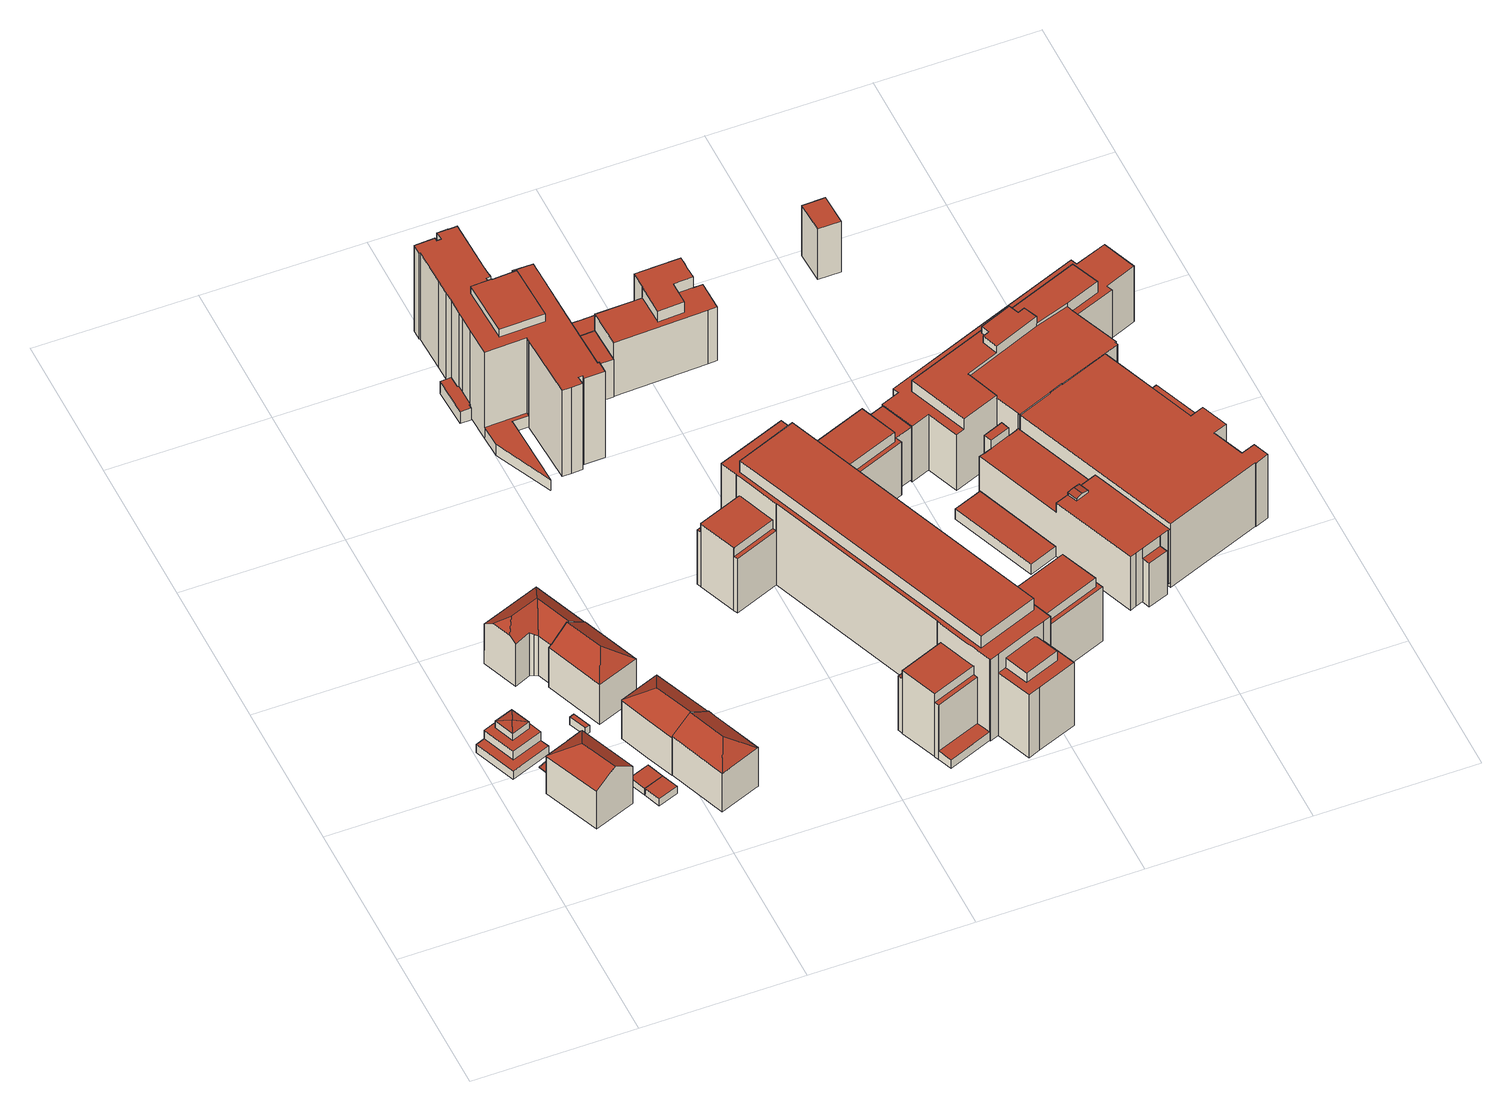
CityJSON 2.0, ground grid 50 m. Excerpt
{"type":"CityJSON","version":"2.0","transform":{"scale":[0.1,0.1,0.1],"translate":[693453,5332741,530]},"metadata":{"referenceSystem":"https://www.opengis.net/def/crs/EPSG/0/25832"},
"CityObjects":{
"building1":{"type":"Building","attributes":{"Gemeindeschluessel":"09162000","HoeheDach":"540.830","HoeheGrund":"531.244","Methode":"2000","NiedrigsteTraufeDesGebaeudes":"534.340","Geometrietyp2DReferenz":"3000","function":"31001_1000","roofType":"1000","measuredHeight":9.59,"storeysAboveGround":3},"geometry":[{"type":"MultiSurface","lod":"2","boundaries":[[[0,1,2,3]],[[4,5,6,7]],[[7,6,8,9]],[[10,11,12,13,14,15,16],[17,4,7,9]],[[12,11,1,0,18,19,13]],[[20,21,22,23]],[[24,16,15,14,25,26,27]],[[20,23,27,26,25,19,18,0,3]],[[5,28,6]],[[23,22,24,27]],[[17,29,5,4]],[[25,14,13,19]],[[21,2,1,30,24,22]],[[6,28,8]],[[9,8,29,17]],[[3,2,21,20]],[[28,29,8]],[[1,11,10,30]],[[30,10,16,24]],[[5,29,28]]],"semantics":{"surfaces":[{"type":"WallSurface"},{"type":"RoofSurface"},{"type":"GroundSurface"}],"values":[0,0,0,1,0,0,0,2,1,0,0,0,1,1,0,0,1,0,0,1]}}]},
"building2":{"type":"Building","attributes":{"Gemeindeschluessel":"09162000","HoeheDach":"551.000","HoeheGrund":"531.450","Methode":"2000","NiedrigsteTraufeDesGebaeudes":"546.105","Geometrietyp2DReferenz":"3000","function":"31001_2000","roofType":"3200","measuredHeight":19.55},"geometry":[{"type":"MultiSurface","lod":"2","boundaries":[[[31,32,33,34]],[[35,34,36]],[[31,34,35,37]],[[38,37,35,36,39]],[[40,38,39,41]],[[33,41,39,36,34]],[[37,38,40,32,31]],[[40,41,33,32]]],"semantics":{"surfaces":[{"type":"WallSurface"},{"type":"RoofSurface"},{"type":"GroundSurface"}],"values":[0,1,1,1,0,0,0,2]}}]},
"building3":{"type":"Building","attributes":{"Gemeindeschluessel":"09162000","HoeheDach":"534.000","HoeheGrund":"531.304","Methode":"2000","NiedrigsteTraufeDesGebaeudes":"531.498","Geometrietyp2DReferenz":"3000","function":"31001_2000","roofType":"1000","measuredHeight":2.7,"storeysAboveGround":1},"geometry":[{"type":"MultiSurface","lod":"2","boundaries":[[[42,43,44,45]],[[46,47,48,49]],[[50,51,49,52]],[[53,46,49,51]],[[45,44,47,46,54]],[[52,49,48,43,42]],[[55,53,51,50]],[[54,55,50,52,42,45]],[[54,46,53,55]],[[47,44,43,48]]],"semantics":{"surfaces":[{"type":"WallSurface"},{"type":"RoofSurface"},{"type":"GroundSurface"}],"values":[0,0,0,1,0,0,0,2,0,1]}}]},
"building4":{"type":"Building","attributes":{"Gemeindeschluessel":"09162000","HoeheDach":"534.260","HoeheGrund":"531.363","Methode":"1000","NiedrigsteTraufeDesGebaeudes":"534.260","Geometrietyp2DReferenz":"3000","function":"31001_2000","roofType":"1000","measuredHeight":2.9,"storeysAboveGround":1},"geometry":[{"type":"MultiSurface","lod":"2","boundaries":[[[56,57,58,59]],[[60,61,62,63]],[[59,64,60,63,56]],[[63,62,57,56]],[[64,65,61,60]],[[59,58,65,64]],[[57,62,61,65,58]]],"semantics":{"surfaces":[{"type":"WallSurface"},{"type":"GroundSurface"},{"type":"RoofSurface"}],"values":[0,0,1,0,0,0,2]}}]},
"building5":{"type":"Building","attributes":{"Gemeindeschluessel":"09162000","HoeheDach":"534.250","HoeheGrund":"531.530","Methode":"1000","NiedrigsteTraufeDesGebaeudes":"534.250","Geometrietyp2DReferenz":"3000","function":"31001_2000","roofType":"1000","measuredHeight":2.72},"geometry":[{"type":"MultiSurface","lod":"2","boundaries":[[[66,67,68,69]],[[70,71,67,66]],[[68,67,71,72]],[[73,70,66,69]],[[73,72,71,70]],[[69,68,72,73]]],"semantics":{"surfaces":[{"type":"WallSurface"},{"type":"RoofSurface"},{"type":"GroundSurface"}],"values":[0,0,1,2,0,0]}}]},
"building6":{"type":"Building","attributes":{"Gemeindeschluessel":"09162000","HoeheDach":"534.196","HoeheGrund":"531.500","Methode":"1000","NiedrigsteTraufeDesGebaeudes":"534.196","Geometrietyp2DReferenz":"3000","function":"31001_2000","roofType":"1000","measuredHeight":2.7},"geometry":[{"type":"MultiSurface","lod":"2","boundaries":[[[74,75,76,77]],[[69,68,67,66]],[[77,76,68,69]],[[66,67,75,74]],[[69,66,74,77]],[[76,75,67,68]]],"semantics":{"surfaces":[{"type":"WallSurface"},{"type":"GroundSurface"},{"type":"RoofSurface"}],"values":[0,0,0,0,1,2]}}]},
"building7":{"type":"Building","attributes":{"Gemeindeschluessel":"09162000","HoeheDach":"552.100","HoeheGrund":"531.220","Methode":"2000","NiedrigsteTraufeDesGebaeudes":"546.755","Geometrietyp2DReferenz":"3000","function":"31001_1000","roofType":"3100","measuredHeight":20.88,"storeysAboveGround":4},"geometry":[{"type":"MultiSurface","lod":"2","boundaries":[[[78,79,80,81]],[[82,83,84,85,86,87,88,89]],[[80,79,90,91,92]],[[93,92,91]],[[81,80,94,95]],[[87,86,96,93,91,90]],[[86,85,97,96]],[[82,95,94,83]],[[84,98,97,85]],[[87,90,79,88]],[[97,98,94,80,92,93,96]],[[78,89,88,79]],[[81,95,82,89,78]],[[83,94,98,84]]],"semantics":{"surfaces":[{"type":"RoofSurface"},{"type":"GroundSurface"},{"type":"WallSurface"}],"values":[0,1,0,0,0,2,2,2,2,2,0,2,2,2]}}]},
"building8":{"type":"Building","attributes":{"Gemeindeschluessel":"09162000","HoeheDach":"552.100","HoeheGrund":"531.436","Methode":"2000","NiedrigsteTraufeDesGebaeudes":"546.978","Geometrietyp2DReferenz":"3000","function":"31001_1000","roofType":"3200","measuredHeight":20.66,"storeysAboveGround":4},"geometry":[{"type":"MultiSurface","lod":"2","boundaries":[[[99,100,101,102]],[[103,100,104,105]],[[106,107,108,105,104]],[[106,104,100,99]],[[108,107,109,110]],[[109,107,106,99,102]],[[110,109,102,101]],[[108,110,101,103,105]],[[100,103,101]]],"semantics":{"surfaces":[{"type":"WallSurface"},{"type":"RoofSurface"},{"type":"GroundSurface"}],"values":[0,1,0,0,0,2,0,1,1]}}]},
"building9":{"type":"Building","attributes":{"Gemeindeschluessel":"09162000","HoeheDach":"551.548","HoeheGrund":"531.580","Methode":"1000","NiedrigsteTraufeDesGebaeudes":"546.477","Geometrietyp2DReferenz":"3000","function":"31001_1000","roofType":"3200","measuredHeight":19.97,"storeysAboveGround":4},"geometry":[{"type":"MultiSurface","lod":"2","boundaries":[[[111,112,113,114,115,116,117,118,119]],[[120,121,122,123,124,125,126]],[[126,125,127,117,116,115]],[[124,128,127,125]],[[129,119,118,117,127,128]],[[113,112,111,119,129,123,122,121]],[[123,129,128,124]],[[114,113,121,120,126,115]]],"semantics":{"surfaces":[{"type":"GroundSurface"},{"type":"RoofSurface"},{"type":"WallSurface"}],"values":[0,1,2,1,2,2,1,2]}}]},
"building10":{"type":"Building","attributes":{"Gemeindeschluessel":"09162000","HoeheDach":"551.484","HoeheGrund":"531.760","Methode":"1000","NiedrigsteTraufeDesGebaeudes":"546.919","Geometrietyp2DReferenz":"3000","function":"31001_9998","roofType":"3200","measuredHeight":19.72,"storeysAboveGround":4},"geometry":[{"type":"MultiSurface","lod":"2","boundaries":[[[130,131,132,133]],[[134,135,131,130]],[[136,137,138,139,140,141]],[[142,143,144,145,146,147,140,139,138]],[[144,143,134,130,133,145]],[[143,142,138,137,135,134]],[[133,132,148,141,140,147,146,145]],[[131,135,137,136,141,148,132]]],"semantics":{"surfaces":[{"type":"RoofSurface"},{"type":"WallSurface"},{"type":"GroundSurface"}],"values":[0,0,1,2,1,1,1,0]}}]},
"building11":{"type":"Building","attributes":{"Gemeindeschluessel":"09162000","HoeheDach":"536.743","HoeheGrund":"532.043","Methode":"1000","NiedrigsteTraufeDesGebaeudes":"536.743","Geometrietyp2DReferenz":"3000","function":"51009_1610","roofType":"1000","measuredHeight":4.7},"geometry":[{"type":"MultiSurface","lod":"2","boundaries":[[[149,150,151,152]],[[153,154,155,156]],[[157,158,154,153]],[[159,160,158,157]],[[149,152,161,162,163,159,157,153,156]],[[163,164,160,159]],[[162,165,164,163]],[[166,151,150,155,154,158,160,164,165]],[[156,155,150,149]],[[152,151,166,161]],[[161,166,165,162]]],"semantics":{"surfaces":[{"type":"WallSurface"},{"type":"GroundSurface"},{"type":"RoofSurface"}],"values":[0,0,0,0,1,0,0,2,0,0,0]}}]},
"building12":{"type":"Building","attributes":{"Gemeindeschluessel":"09162000","HoeheDach":"568.840","HoeheGrund":"531.991","Methode":"2000","NiedrigsteTraufeDesGebaeudes":"536.340","Geometrietyp2DReferenz":"3000","function":"31001_1000","roofType":"1000","measuredHeight":36.85,"storeysAboveGround":11},"geometry":[{"type":"MultiSurface","lod":"2","boundaries":[[[167,168,169,170]],[[171,172,173,174]],[[175,176,177,178]],[[179,180,181,182]],[[183,184,185,186,187,188]],[[189,190,191,192]],[[193,194,195,196]],[[197,198,199,200]],[[201,202,203,204]],[[205,206,207,208]],[[209,210,211,212]],[[213,214,180,179]],[[215,216,217,218]],[[219,220,221,222,223]],[[163,224,225,226,227]],[[228,226,225,229]],[[230,192,191,231]],[[163,227,232,162]],[[233,234,187,186]],[[175,204,203,176]],[[235,236,206,205]],[[237,238,239,233,186,185]],[[220,208,207,221]],[[161,240,241,242]],[[243,244,168,167]],[[209,212,172,171]],[[200,199,223,222,229,225]],[[201,245,246,202]],[[162,232,240,161]],[[189,247,248,190]],[[249,250,183,188]],[[251,252,246,245]],[[253,254,255,256]],[[249,188,187,234]],[[196,195,214,213]],[[238,257,258,239]],[[222,221,228,229]],[[243,182,181,244]],[[259,260,258,257]],[[247,237,185,184,261,248]],[[198,219,223,199]],[[193,242,241,194]],[[178,177,236,235]],[[215,218,211,210]],[[174,173,260,259]],[[224,197,200,225]],[[262,253,256,263]],[[251,262,263,252]],[[170,169,217,216]],[[261,184,183,250]],[[201,204,175,178,235,205,208,220,219,198,197,224,163,162,161,242,193,196,213,179,182,243,167,170,216,215,210,209,171,174,259,257,238,237,247,189,192,230,254,253,262,251,245]],[[241,240,232,227,226,228,221,207,206,236,177,176,203,202,246,252,263,256,255,231,191,190,248,261,250,249,234,233,239,258,260,173,172,212,211,218,217,169,168,244,181,180,214,195,194]],[[230,231,255,254]]],"semantics":{"surfaces":[{"type":"WallSurface"},{"type":"RoofSurface"},{"type":"GroundSurface"}],"values":[0,0,0,0,1,0,0,0,0,0,0,0,0,0,0,0,0,0,0,0,0,0,0,0,0,0,1,0,0,0,0,0,0,0,0,0,0,0,0,0,0,0,0,0,0,0,0,0,0,0,2,1,0]}}]},
"building13":{"type":"Building","attributes":{"Gemeindeschluessel":"09162000","HoeheDach":"546.441","HoeheGrund":"532.200","Methode":"2000","NiedrigsteTraufeDesGebaeudes":"536.218","Geometrietyp2DReferenz":"3000","function":"31001_9998","roofType":"1000","measuredHeight":14.24,"storeysAboveGround":2},"geometry":[{"type":"MultiSurface","lod":"2","boundaries":[[[264,265,266,267]],[[265,268,269,266]],[[270,271,272,273,274,275,276,277,278]],[[275,279,280,276]],[[266,269,281,267]],[[280,282,283,278,277,276]],[[284,285,286,287]],[[287,286,288,289]],[[285,290,288,286]],[[274,273,264,267,281,279,275]],[[281,269,268,284,287,289,291,283,282,280,279]],[[284,268,265,264,273,272,271,270,278,283,291,290,285]],[[289,288,290,291]]],"semantics":{"surfaces":[{"type":"RoofSurface"},{"type":"WallSurface"},{"type":"GroundSurface"}],"values":[0,1,2,1,1,1,1,1,0,1,0,1,1]}}]},
"building14":{"type":"Building","attributes":{"Gemeindeschluessel":"09162000","HoeheDach":"546.822","HoeheGrund":"532.020","Methode":"1000","NiedrigsteTraufeDesGebaeudes":"540.516","Geometrietyp2DReferenz":"3000","function":"31001_9998","roofType":"1000","measuredHeight":14.8,"storeysAboveGround":4},"geometry":[{"type":"MultiSurface","lod":"2","boundaries":[[[292,293,294,295]],[[296,297,298,299,300]],[[301,302,303,304,305,306,307,308,309,310,311]],[[292,295,312,297,296,311,310,309,308,307,313,314,315]],[[307,306,316,313]],[[317,318,315,314,313,316]],[[312,295,294,319,298,297]],[[304,303,299,298]],[[300,299,303,302,301]],[[315,318,293,292]],[[296,300,301,311]],[[298,319,294,293,318,317,316,306,305,304]]],"semantics":{"surfaces":[{"type":"WallSurface"},{"type":"GroundSurface"},{"type":"RoofSurface"}],"values":[0,0,0,1,0,0,0,0,2,0,0,2]}}]},
"building15":{"type":"Building","attributes":{"Gemeindeschluessel":"09162000","HoeheDach":"568.060","HoeheGrund":"531.561","Methode":"1000","NiedrigsteTraufeDesGebaeudes":"534.860","Geometrietyp2DReferenz":"3000","function":"31001_2000","roofType":"1000","measuredHeight":36.5,"storeysAboveGround":9},"geometry":[{"type":"MultiSurface","lod":"2","boundaries":[[[320,321,322,323,324,325,326]],[[327,328,329,330,331,332,333]],[[334,335,336,337]],[[338,339,340,341,342]],[[343,344,345,346]],[[347,348,349,350,351]],[[352,353,354,355,341,340,356,357,322,321]],[[358,359,360,361]],[[362,363,364,365,366,367,368]],[[369,370,371,372,373,374,375]],[[336,335,376,377]],[[378,379,380,381]],[[349,346,345,382,383,384,385,386,387,350]],[[388,389,390,391]],[[392,393,394,395,396,397,398]],[[399,400,401,402,403,404,327,333]],[[342,341,355,405]],[[406,407,344,343]],[[408,409,410,411,412,413]],[[414,415,359,358]],[[367,416,417,418,368]],[[419,338,342,405,420,421,422]],[[423,352,321,320]],[[424,425,426,388,391,347,351,427,428,429,430,431,393,392,398,363,362,368,418,432,339,338,419,422,433,434,326,325,324,435,436,375,374,373,337,336,377,437,438,329,328,327,404,403,402,378,381]],[[394,439,440,441,395]],[[373,372,334,337]],[[442,425,424,443]],[[444,445,446,447]],[[422,421,448,433]],[[414,358,361,449,331,330,450,451,376,335,334,372,371]],[[452,453,454,455]],[[384,389,388,426,385]],[[436,456,369,375]],[[457,458,332,331,449,459,415,414,371,370]],[[455,454,460,461]],[[434,433,448,462,423,320,326]],[[431,430,444,447,439,394,393]],[[344,407,382,345]],[[351,350,463,427]],[[391,390,348,347]],[[438,437,377,376,451,450]],[[366,365,464,465]],[[401,466,379,378,402]],[[460,454,453,467]],[[430,429,428,468,469,445,444]],[[427,463,468,428]],[[348,390,389,384,383,406,343,346,349]],[[413,412,470,471]],[[472,473,443,474,461,460,467,475,466,401]],[[476,477,410,409]],[[475,467,453,452]],[[366,465,416,367]],[[355,354,420,405]],[[445,469,478,479,480,481,417,416,465,464,482,483,441,440,446]],[[398,397,364,363]],[[424,381,380,474,443]],[[475,452,455,461,474,380,379,466]],[[459,360,359,415]],[[425,442,385,426]],[[432,418,417,484,340,339]],[[446,440,439,447]],[[438,450,330,329]],[[411,410,477,485,486,470,412]],[[441,483,396,395]],[[364,397,396,483,482,464,365]],[[383,382,407,406]],[[435,487,456,436]],[[448,421,420,354,353,462]],[[323,322,357,356,340,484,417,481,480,479,478,469,468,463,350,387,386,385,442,443,473,472,401,400,399,333,332,458,457,370,369,456,487],[471,488,489,476,409,408,413]],[[324,323,487,435]],[[423,462,353,352]],[[486,485,477,476,489,488,471,470]],[[361,360,459,449]]],"semantics":{"surfaces":[{"type":"WallSurface"},{"type":"RoofSurface"},{"type":"GroundSurface"}],"values":[0,0,0,0,0,0,0,0,0,0,0,0,0,0,0,0,1,0,0,0,0,0,1,2,1,0,0,1,0,1,0,0,0,0,0,0,0,1,0,0,0,0,0,1,0,0,1,0,0,0,0,1,0,0,0,0,1,1,0,0,0,0,1,0,1,0,0,1,1,0,0,0,0]}}]},
"building16":{"type":"Building","attributes":{"Gemeindeschluessel":"09162000","HoeheDach":"557.500","HoeheGrund":"532.206","Methode":"2000","NiedrigsteTraufeDesGebaeudes":"553.310","Geometrietyp2DReferenz":"3000","function":"31001_9998","roofType":"1000","measuredHeight":25.29,"storeysAboveGround":8},"geometry":[{"type":"MultiSurface","lod":"2","boundaries":[[[490,491,492,493]],[[493,492,494,495]],[[496,497,498,499]],[[500,501,502,503]],[[497,496,504,505]],[[495,494,506,507]],[[508,509,510,511]],[[512,506,494,492,491,513,502,501,514,515,516]],[[499,513,491,490]],[[503,502,513,499,498]],[[517,518,519,507,506,512]],[[520,515,514,521]],[[522,523,509,508]],[[517,524,520,521,500,503,498,497,505,522,508,511,518]],[[524,516,515,520]],[[511,510,519,518]],[[505,504,523,522]],[[496,499,490,493,495,507,519,510,509,523,504]],[[521,514,501,500]],[[517,512,516,524]]],"semantics":{"surfaces":[{"type":"WallSurface"},{"type":"RoofSurface"},{"type":"GroundSurface"}],"values":[0,0,0,0,0,0,0,1,0,0,0,0,0,2,0,0,0,1,0,0]}}]},
"building17":{"type":"Building","attributes":{"Gemeindeschluessel":"09162000","HoeheDach":"536.460","HoeheGrund":"532.460","Methode":"2000","NiedrigsteTraufeDesGebaeudes":"536.460","Geometrietyp2DReferenz":"3000","function":"51009_1610","roofType":"1000","measuredHeight":4},"geometry":[{"type":"MultiSurface","lod":"2","boundaries":[[[525,526,527,528]],[[529,530,526,525]],[[531,532,530,529]],[[531,529,525,528]],[[528,527,532,531]],[[527,526,530,532]]],"semantics":{"surfaces":[{"type":"WallSurface"},{"type":"GroundSurface"},{"type":"RoofSurface"}],"values":[0,0,0,1,0,2]}}]},
"building18":{"type":"Building","attributes":{"Gemeindeschluessel":"09162000","HoeheDach":"555.110","HoeheGrund":"532.759","Methode":"2000","NiedrigsteTraufeDesGebaeudes":"549.910","Geometrietyp2DReferenz":"3000","function":"31001_2000","roofType":"1000","measuredHeight":22.35,"storeysAboveGround":5},"geometry":[{"type":"MultiSurface","lod":"2","boundaries":[[[533,534,535,536,537]],[[538,539,540,541,542,543,544]],[[539,538,535,534]],[[545,546,547,548,549]],[[550,551,534,533]],[[545,549,552,553]],[[554,555,556,557]],[[558,559,560,561]],[[562,563,564,565]],[[566,567,568,569]],[[570,560,559,571,552,549,572,573,556,555,574,575,576,566,569,577,578,579,580]],[[581,582,583,561,560,570,580,584,585,586,587]],[[535,538,544,536]],[[588,589,590,591,592,593]],[[537,536,544,543]],[[585,584,594,595,596,597,598,599,592,591,590,540,539,534,551,600,586]],[[580,579,565,564,567,566,576,597,596,595,594,584]],[[557,601,602,548,547,603,604,605,558,561,583,582,581,587,606,550,533,537,543,542,541,589,588,593,607,608,609,610,611,554]],[[563,568,567,564]],[[578,562,565,579]],[[578,577,569,568,563,562]],[[612,546,545,553]],[[598,597,576,575,574,555,554,611,610,609,608,607,599]],[[541,540,590,589]],[[602,572,549,548]],[[547,546,612,603]],[[586,600,551,550,606,587]],[[601,557,556,573,572,602]],[[604,603,612,553,552,571,605]],[[593,592,599,607]],[[605,571,559,558]]],"semantics":{"surfaces":[{"type":"WallSurface"},{"type":"RoofSurface"},{"type":"GroundSurface"}],"values":[0,0,0,0,0,0,0,0,1,0,1,0,1,0,0,1,0,2,1,0,0,1,0,0,0,0,0,0,0,0,0]}}]},
"building19":{"type":"Building","attributes":{"Gemeindeschluessel":"09162000","HoeheDach":"553.306","HoeheGrund":"533.453","Methode":"1000","NiedrigsteTraufeDesGebaeudes":"553.306","Geometrietyp2DReferenz":"3000","function":"31001_9998","roofType":"1000","measuredHeight":19.85,"storeysAboveGround":6},"geometry":[{"type":"MultiSurface","lod":"2","boundaries":[[[613,614,615,616]],[[614,617,618,615]],[[617,619,620,618]],[[616,620,619,613]],[[614,613,619,617]],[[615,618,620,616]]],"semantics":{"surfaces":[{"type":"GroundSurface"},{"type":"WallSurface"},{"type":"RoofSurface"}],"values":[0,1,2,1,1,1]}}]},
"building20":{"type":"Building","attributes":{"Gemeindeschluessel":"09162000","HoeheDach":"559.650","HoeheGrund":"530.782","Methode":"2000","NiedrigsteTraufeDesGebaeudes":"552.700","Geometrietyp2DReferenz":"3000","function":"31001_2000","roofType":"1000","measuredHeight":28.87,"storeysAboveGround":6},"geometry":[{"type":"MultiSurface","lod":"2","boundaries":[[[621,622,623,624]],[[625,626,627,628]],[[629,630,627,626,631,632,633,634,635,636,637,638,639,640,641,642,643,644,645]],[[646,632,631,647]],[[648,649,650,651,652,653,646,647,625,628,654,655,656,657,658,659,660,661,662,663,664,665,666,667,668,669,670,671,621,624]],[[663,662,672,673]],[[638,674,675,639]],[[672,676,677,678,679,680,681,682,683,684,623,622,685,686,687,688,689,690,691,692,673]],[[658,644,643,659]],[[659,643,642,660]],[[693,694,695,696]],[[648,684,683,649]],[[664,692,691,665]],[[650,649,683,682,637,636]],[[661,676,672,662]],[[621,671,685,622]],[[640,697,698,641]],[[665,691,690,666]],[[679,699,700,680]],[[647,631,626,625]],[[640,639,675,701,702,703,697]],[[667,689,688,668]],[[653,633,632,646]],[[677,704,705,678]],[[680,700,674,638,681]],[[648,624,623,684]],[[706,707,694,693]],[[651,635,634,652]],[[708,709,701,675]],[[710,711,712,713]],[[681,638,637,682]],[[713,712,707,706]],[[652,634,633,653]],[[696,695,709,708]],[[678,705,699,679]],[[650,636,635,651]],[[704,698,697,703,710,713,706,693,696,708,675,674,700,699,705]],[[669,668,688,687]],[[702,701,709,695,694,707,712,711]],[[628,627,630,654]],[[703,702,711,710]],[[663,673,692,664]],[[669,687,686,670]],[[667,666,690,689]],[[657,645,644,658]],[[629,645,657,656,655]],[[670,686,685,671]],[[661,660,642,641,698,704,677,676]],[[654,630,629,655]]],"semantics":{"surfaces":[{"type":"WallSurface"},{"type":"RoofSurface"},{"type":"GroundSurface"}],"values":[0,0,1,0,2,0,0,1,0,0,0,0,0,0,0,0,0,0,0,0,0,0,0,0,0,0,0,0,0,0,0,0,0,0,0,0,1,0,1,0,0,0,0,0,0,0,0,0,0]}}]},
"building21":{"type":"Building","attributes":{"Gemeindeschluessel":"09162000","HoeheDach":"555.781","HoeheGrund":"530.782","Methode":"2000","NiedrigsteTraufeDesGebaeudes":"537.479","Geometrietyp2DReferenz":"3000","function":"31001_2000","roofType":"1000","measuredHeight":25,"storeysAboveGround":5},"geometry":[{"type":"MultiSurface","lod":"2","boundaries":[[[714,715,716,717]],[[718,719,655,656,657]],[[720,721,722,723]],[[654,724,725,628]],[[726,727,728,729]],[[655,719,724,654]],[[729,728,730,731]],[[732,733,734,735]],[[628,725,736,625]],[[714,717,734,733]],[[737,738,721,720]],[[732,735,739,740]],[[731,741,726,729]],[[657,656,655,654,628,625,647,737,720,723,742]],[[647,625,736,743,740,739]],[[723,722,744,742]],[[743,736,725,724,719,718,744,722,721,738,745,730,728,727,716,715]],[[743,715,714,733,732,740]],[[737,647,739,735,734,717,716,727,726,741,745,738]],[[718,657,742,744]],[[731,730,745,741]]],"semantics":{"surfaces":[{"type":"WallSurface"},{"type":"RoofSurface"},{"type":"GroundSurface"}],"values":[0,0,0,0,0,0,0,0,0,1,0,1,1,2,0,0,1,0,0,0,0]}}]}
},
"vertices":[
[174,567,12],[174,567,43],[185,539,43],[185,539,12],[150,591,76],[150,591,102],[91,568,102],[91,568,76],[67,631,102],[67,631,76],[76,529,76],[174,567,76],[163,596,76],[154,620,76],[134,672,76],[61,644,76],[35,634,76],[125,653,76],[163,596,12],[154,620,12],[58,490,12],[58,490,43],[7,623,43],[7,623,12],[35,634,43],[134,672,12],[61,644,12],[35,634,12],[108,611,108],[125,653,102],[76,529,43],
[320,275,161],[320,275,15],[247,454,15],[247,454,161],[209,365,210],[119,404,161],[256,250,210],[192,226,162],[119,403,161],[192,226,15],[119,403,15],
[288,558,13],[288,558,40],[302,521,40],[302,521,13],[256,504,32],[256,504,40],[242,540,40],[242,540,32],[141,501,13],[141,501,15],[242,540,13],[155,465,15],[256,504,13],[155,465,13],
[302,563,14],[302,563,43],[281,616,43],[281,616,14],[318,566,14],[318,566,43],[303,561,43],[303,561,14],[296,622,14],[296,622,43],
[425,314,15],[425,314,42],[362,290,42],[362,290,15],[405,367,15],[405,367,42],[342,343,42],[342,343,15],
[446,261,15],[446,261,42],[382,237,42],[382,237,15],
[413,816,168],[344,991,168],[311,906,221],[355,793,221],[296,770,12],[277,820,12],[265,825,12],[253,829,12],[203,806,12],[159,920,12],[344,991,12],[413,816,12],[159,920,168],[172,887,196],[218,870,221],[195,828,196],[277,820,168],[296,770,168],[203,806,178],[253,829,181],[265,825,174],
[485,633,14],[485,633,170],[356,583,170],[356,583,14],[395,672,221],[413,816,170],[348,791,221],[413,816,14],[296,770,14],[296,770,179],[284,767,14],[284,767,170],
[525,352,16],[460,327,16],[459,327,16],[425,414,16],[388,509,16],[389,510,16],[514,560,16],[514,559,16],[589,376,16],[425,414,166],[459,327,165],[460,327,166],[525,352,215],[476,472,215],[389,510,168],[388,509,167],[514,560,166],[514,559,166],[589,376,166],
[528,145,170],[568,234,215],[523,351,215],[459,327,170],[529,145,169],[656,195,170],[597,353,169],[657,195,170],[657,195,18],[597,353,18],[589,376,18],[589,376,169],[656,195,18],[529,145,18],[528,145,18],[459,327,18],[523,351,18],[588,376,18],[588,376,169],
[484,1893,20],[484,1893,67],[486,1854,67],[486,1854,20],[455,1765,20],[455,1765,67],[451,1891,67],[451,1891,20],[488,1766,20],[488,1766,67],[488,1779,20],[488,1779,67],[490,1854,20],[491,1829,20],[492,1779,20],[492,1779,67],[491,1829,67],[490,1854,67],
[542,2125,20],[542,2125,359],[555,2125,359],[555,2125,20],[620,1985,20],[620,1985,359],[622,1948,359],[622,1948,20],[691,1500,20],[691,1500,359],[692,1474,359],[692,1474,20],[480,2100,20],[480,2100,359],[479,2133,359],[479,2133,20],[692,1729,388],[686,1909,388],[610,1905,388],[610,1907,388],[548,1905,388],[554,1725,388],[686,1939,20],[686,1939,359],[748,1940,359],[748,1940,20],[487,1937,20],[487,1937,359],[486,1981,359],[486,1981,20],[498,1617,20],[581,1436,20],[581,1436,63],[498,1617,63],[704,1490,20],[704,1490,359],[704,1500,359],[704,1500,20],[659,1473,20],[659,1473,359],[631,1473,359],[631,1473,20],[615,2152,20],[587,2151,20],[587,2151,359],[615,2152,359],[482,2100,20],[482,2100,359],[587,2152,20],[554,2151,20],[554,2151,359],[587,2152,359],[572,1678,20],[622,1679,20],[622,1679,359],[622,1679,63],[572,1678,63],[495,1688,20],[495,1688,63],[495,1688,359],[492,1779,359],[621,1692,359],[621,1692,63],[749,1910,20],[749,1910,359],[491,1829,359],[610,1907,359],[548,1905,359],[659,1472,20],[659,1472,359],[610,1905,20],[609,1941,20],[609,1941,359],[490,1854,359],[489,1900,359],[489,1900,20],[541,2135,20],[541,2135,359],[766,1491,20],[766,1491,359],[687,1909,20],[687,1909,359],[554,1725,359],[692,1729,359],[765,1530,20],[765,1530,359],[755,1686,20],[752,1793,20],[752,1793,359],[755,1686,359],[623,1942,20],[623,1942,359],[623,1948,20],[623,1948,359],[686,1909,359],[760,1529,20],[760,1529,359],
[832,1689,62],[831,1715,62],[778,1713,62],[779,1687,62],[831,1715,106],[778,1713,106],[829,1761,22],[830,1743,22],[831,1715,22],[832,1689,22],[779,1687,22],[755,1686,22],[752,1793,22],[775,1794,22],[828,1796,22],[755,1686,106],[752,1793,106],[779,1687,106],[775,1794,106],[828,1796,106],[830,1743,106],[830,1743,164],[777,1741,164],[777,1741,106],[776,1759,164],[776,1759,106],[829,1761,164],[829,1761,106],
[980,1856,20],[980,1856,105],[982,1814,105],[982,1814,20],[878,1690,20],[874,1810,20],[874,1810,105],[874,1810,168],[878,1690,168],[832,1689,168],[828,1796,168],[828,1808,168],[828,1808,105],[827,1849,105],[825,1916,105],[825,1916,20],[827,1849,20],[828,1808,20],[828,1796,20],[832,1689,20],[874,1811,20],[870,1917,20],[871,1917,20],[978,1921,20],[870,1917,105],[871,1917,105],[978,1921,105],[874,1811,105],
[808,959,230],[947,1014,230],[947,1014,336],[948,1014,336],[948,1014,16],[947,1014,16],[808,959,16],[1218,953,16],[1219,954,16],[1451,1045,16],[1451,1045,224],[1219,954,224],[1219,954,336],[1218,953,336],[1403,1169,224],[1459,1190,224],[1459,1190,16],[1403,1169,16],[865,815,16],[1004,870,16],[1004,870,336],[1004,870,230],[865,815,230],[1388,47,263],[1388,47,300],[1359,122,300],[1359,122,263],[1376,1,16],[1376,1,263],[1332,112,263],[1332,112,336],[1332,112,16],[952,1002,230],[952,1002,263],[999,882,263],[999,882,230],[999,882,336],[952,1002,336],[1388,1169,224],[1388,1169,263],[1434,1052,263],[1434,1052,224],[1096,224,16],[1096,223,16],[1096,223,263],[1096,224,263],[1096,224,230],[1091,238,230],[1091,238,16],[1162,1098,336],[1163,1098,336],[1163,1098,224],[1395,1189,224],[1395,1189,16],[1163,1098,16],[1162,1098,16],[1499,1087,224],[1499,1087,16],[1677,467,16],[1677,467,230],[1734,323,230],[1734,323,16],[1467,165,300],[1467,165,263],[1493,175,263],[1493,175,336],[1467,165,336],[1359,122,336],[1537,64,16],[1537,64,263],[1414,16,263],[1414,16,16],[1142,107,16],[1147,93,16],[1147,93,230],[1142,107,230],[1142,107,263],[1142,108,263],[1142,108,16],[1219,953,336],[1444,377,336],[1445,376,336],[1445,376,16],[1444,377,16],[1219,953,16],[860,827,230],[1497,90,263],[1497,90,300],[1017,874,336],[1299,152,336],[1299,152,381],[1017,874,381],[960,1019,381],[960,1019,336],[1168,1083,224],[1168,1083,263],[1230,292,230],[1230,292,336],[1230,292,16],[860,827,16],[860,827,263],[859,829,263],[859,829,16],[813,948,230],[1501,232,16],[1519,185,16],[1493,175,16],[1305,101,16],[1304,104,16],[1303,104,16],[1165,49,16],[1148,93,16],[1005,869,16],[814,945,16],[813,948,16],[927,1069,16],[1141,1152,16],[1444,1065,16],[1443,1065,16],[1148,93,230],[1286,147,230],[1281,161,230],[1519,185,336],[1501,232,336],[1165,49,49],[1303,104,49],[1286,147,49],[1148,93,49],[814,945,263],[1214,966,224],[1443,1065,224],[1444,1065,224],[1670,449,230],[1670,449,264],[1717,331,264],[1717,331,230],[1141,1152,336],[1168,1083,336],[1214,966,336],[1214,966,263],[1497,244,264],[1497,244,230],[813,948,263],[1305,101,336],[1235,279,263],[1235,279,230],[1445,376,230],[1450,363,264],[1304,104,336],[1303,104,336],[1148,1093,381],[1148,1093,336],[1450,363,336],[1497,244,336],[1501,232,230],[1450,363,230],[1487,226,336],[1487,226,381],[1286,147,336],[1281,161,336],[1272,183,336],[1235,279,336],[1272,183,263],[1281,161,263],[1005,869,336],[1430,371,381],[1205,948,381],[927,1069,336],[1205,948,336],[1430,371,336],
[1099,1793,233],[1099,1793,275],[1100,1718,275],[1100,1718,233],[1020,1715,275],[1020,1715,233],[1188,1796,233],[1188,1796,22],[1159,1795,22],[1159,1795,233],[1158,1847,22],[1158,1847,275],[1158,1831,275],[1158,1831,22],[1190,1702,233],[1190,1702,22],[1017,1815,275],[1017,1815,233],[878,1690,22],[878,1690,233],[874,1810,233],[874,1810,22],[1018,1815,275],[1159,1795,275],[1157,1873,275],[1081,1871,275],[1016,1869,275],[1018,1815,22],[982,1814,22],[982,1814,233],[1081,1871,22],[1157,1873,22],[1162,1701,22],[1162,1701,233],[1016,1869,22],
[1740,657,25],[1740,657,65],[1652,622,65],[1652,622,25],[1634,930,25],[1634,930,65],[1545,896,25],[1545,896,65],
[1675,947,28],[1675,947,200],[1675,947,231],[1665,972,231],[1665,972,28],[1737,972,231],[1737,972,200],[1737,971,200],[1737,971,28],[1737,972,28],[1728,997,28],[1728,997,231],[1950,429,199],[1960,404,199],[1960,404,28],[1950,429,28],[1950,429,238],[1652,938,28],[1652,938,200],[1888,404,238],[1888,404,199],[1985,441,28],[1985,441,238],[1979,438,238],[1979,438,28],[1864,396,28],[1864,396,238],[1845,388,238],[1845,388,28],[1794,640,247],[1815,648,251],[1803,679,251],[1782,671,247],[1823,687,238],[1823,687,247],[1836,656,247],[1836,656,238],[1753,624,238],[1888,405,238],[1977,440,238],[1978,440,238],[1984,442,238],[1892,679,238],[1880,709,238],[1815,648,238],[1794,640,238],[1782,671,238],[1741,655,238],[1633,931,28],[1741,655,28],[1753,624,28],[1741,655,200],[1633,931,200],[1633,932,200],[1633,932,28],[1766,983,28],[1766,982,28],[1766,982,200],[1766,983,200],[1766,984,200],[1766,984,28],[1782,671,200],[1803,679,200],[1823,687,200],[1880,709,200],[1772,985,200],[1771,986,200],[1649,937,200],[1978,440,28],[1977,440,28],[1897,380,28],[1888,404,28],[1888,405,28],[1649,937,28],[1771,986,28],[1772,985,28],[1880,709,28],[1892,679,28],[1984,442,28],[1897,380,199],
[1557,1861,35],[1553,1960,35],[1624,1962,35],[1627,1862,35],[1553,1960,233],[1624,1962,233],[1557,1861,233],[1627,1862,233],
[2252,1503,8],[2252,1503,227],[2293,1396,227],[2293,1396,8],[1926,1040,8],[1926,1040,259],[1925,1042,259],[1925,1042,8],[1883,1023,259],[1882,1025,259],[2121,1116,259],[2123,1117,259],[2120,1125,259],[2124,1127,259],[2117,1143,259],[2060,1282,259],[2061,1283,259],[2054,1302,259],[1949,1267,259],[1702,1167,259],[1741,1062,259],[1741,1063,259],[1771,986,259],[1774,980,259],[1775,980,259],[2123,1117,8],[2121,1116,8],[2195,1356,8],[2203,1337,8],[2060,1282,8],[2117,1143,8],[2124,1127,8],[2120,1125,8],[1882,1025,8],[1883,1023,8],[1829,1002,8],[1775,980,8],[1774,980,8],[1771,986,8],[1741,1063,8],[1599,1007,8],[1559,1108,8],[1500,1085,8],[1499,1087,8],[1459,1190,8],[1458,1193,8],[1517,1216,8],[1509,1235,8],[1812,1354,8],[2145,1485,8],[2153,1465,8],[1559,1108,227],[1500,1085,227],[2054,1302,270],[1949,1267,270],[1599,1007,227],[1625,1017,227],[1551,1206,227],[2127,1432,227],[2163,1345,227],[2054,1302,227],[2061,1283,227],[2203,1337,227],[2195,1356,227],[2153,1465,227],[2145,1485,227],[1812,1354,227],[1509,1235,227],[1517,1216,227],[1458,1193,227],[1459,1190,227],[1499,1087,227],[1896,1334,270],[1896,1334,296],[1909,1302,296],[1909,1302,270],[1702,1167,270],[1741,1062,270],[2127,1432,270],[2163,1345,270],[1949,1267,296],[1804,1208,296],[1804,1208,270],[1625,1017,270],[1551,1206,270],[1796,1293,270],[1796,1293,296],[1931,1311,270],[1931,1311,296],[1786,1259,270],[1786,1259,296],[1806,1267,296],[1806,1267,270],
[2199,792,214],[2199,792,258],[2241,809,258],[2241,809,214],[1775,980,258],[1883,1023,258],[2291,558,8],[2291,558,258],[2289,560,258],[2289,560,8],[1882,1025,258],[1925,1042,258],[2275,724,75],[2275,724,258],[2232,707,258],[2232,707,75],[2271,608,258],[2271,608,75],[2134,958,75],[2134,958,214],[2176,974,214],[2176,974,75],[1926,1040,258],[2333,575,8],[2333,575,258],[2121,1116,75],[2078,1099,75],[2314,624,75],[1987,442,8],[2078,1099,258],[1987,442,258],[2314,624,258]
]}
